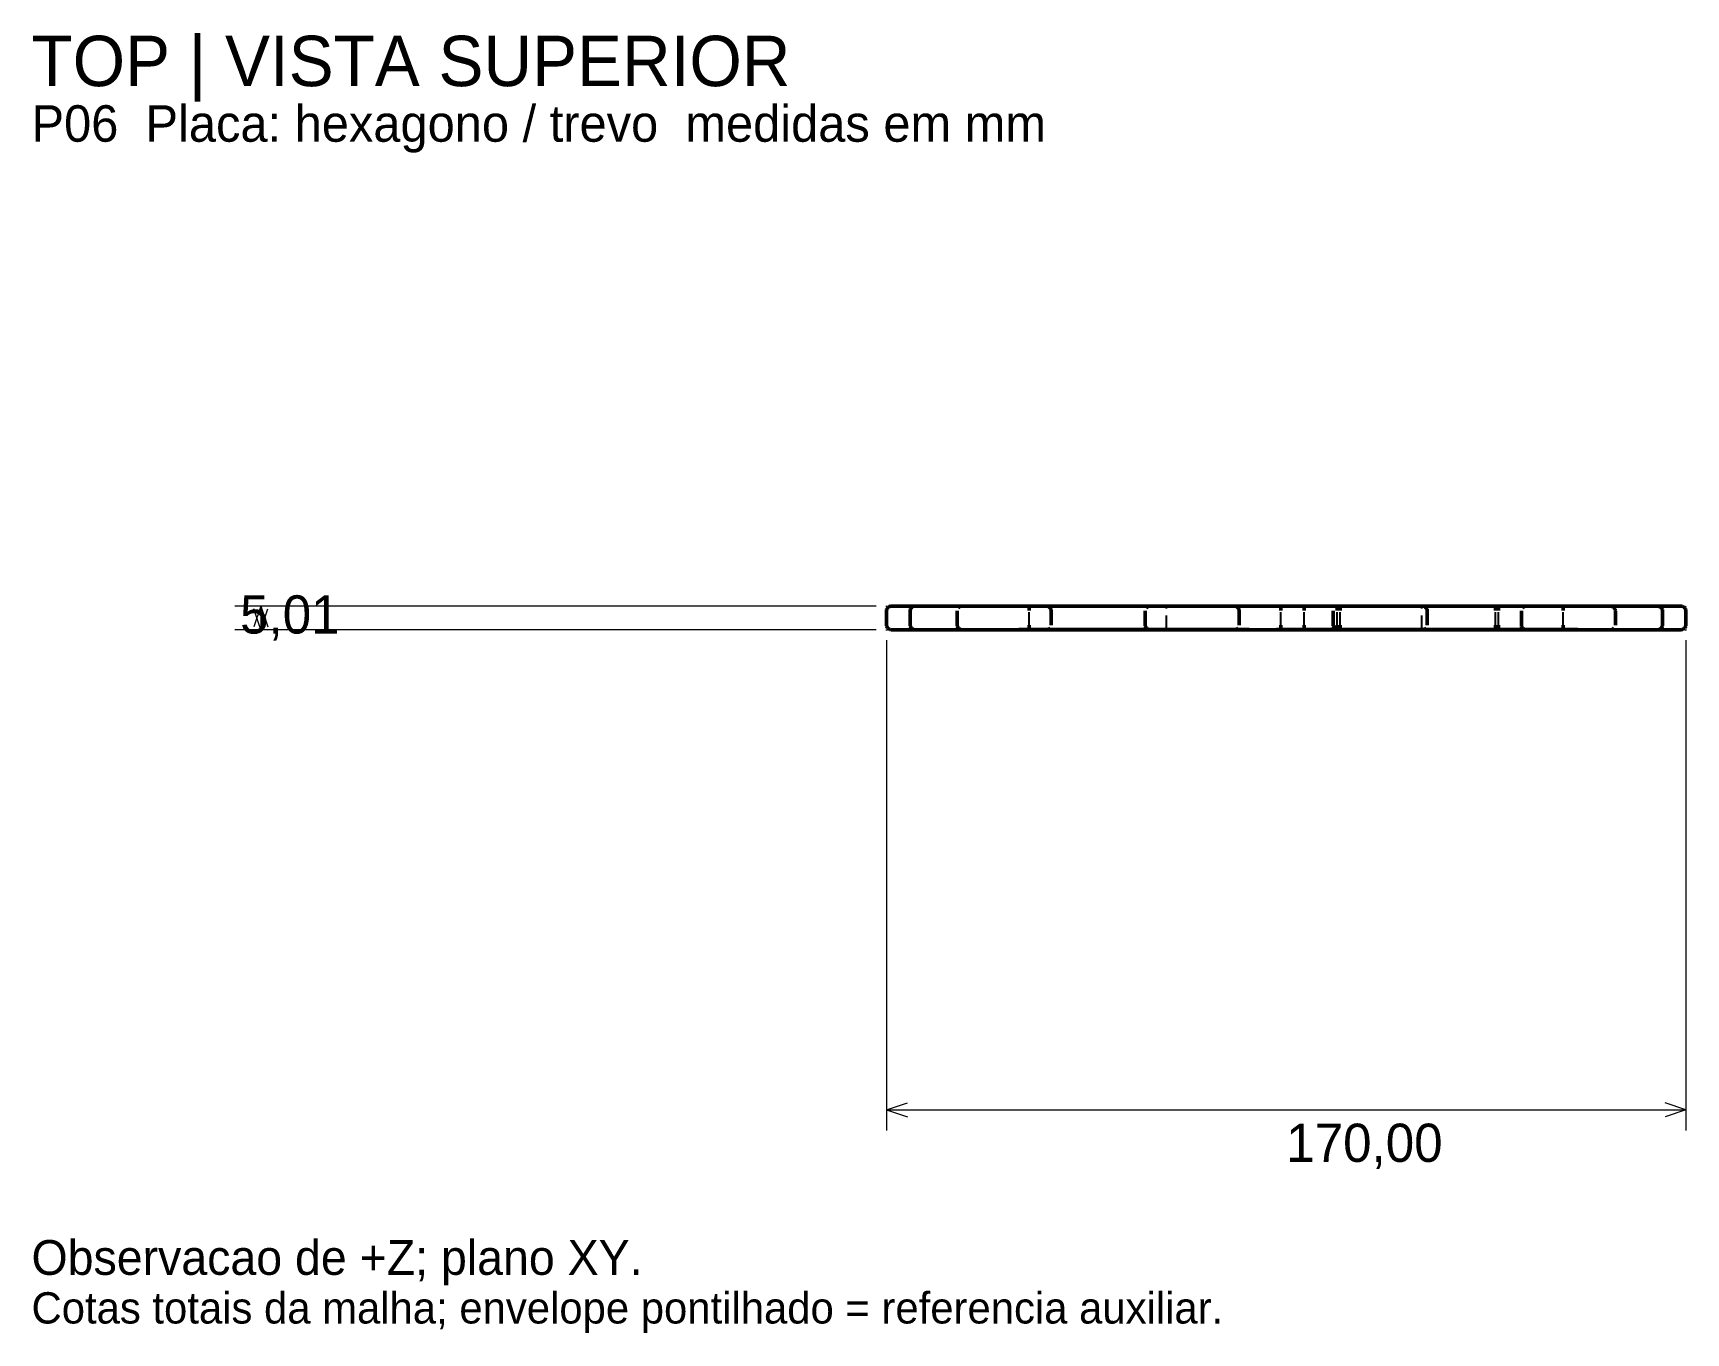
# Model space of a CAD drawing. Header units: millimetres. Extents: x 14 to 366, y 5 to 281.
import ezdxf

# ---------------------------------------------------------------- set-up
doc = ezdxf.new("R2010")
doc.units = ezdxf.units.MM
doc.linetypes.add('DOTTED', pattern=[1, 0, -1])
doc.linetypes.add('HIDDEN', pattern=[4.5, 3, -1.5])
for name, color, linetype, lineweight in [('HIDDEN', 8, 'HIDDEN', 25), ('REFERENCE', 8, 'DOTTED', 13), ('TEXT', 7, 'CONTINUOUS', 18), ('THIN', 7, 'CONTINUOUS', 18), ('VISIBLE', 7, 'CONTINUOUS', 50)]:
    doc.layers.add(name, color=color, linetype=linetype, lineweight=lineweight)

msp = doc.modelspace()

# ---------------------------------------------------------------- linework, layer by layer
at = {"layer": 'HIDDEN'}
for p, q in [((200.87, 158.56), (200.88, 158.73)), ((200.87, 158.56), (200.88, 158.73)), ((200.87, 155.56), (200.87, 158.56)), ((200.87, 155.56), (200.87, 158.56)), ((200.87, 155.56), (200.87, 158.56)), ((200.87, 155.56), (200.87, 158.56)), ((200.87, 155.56), (200.87, 158.56)), ((201.1, 159.2), (201.23, 159.33)), ((201.1, 159.2), (201.23, 159.33)), ((201.1, 159.2), (201.23, 159.33)), ((201.23, 159.33), (201.37, 159.43)), ((201.23, 159.33), (201.37, 159.43)), ((201.23, 159.33), (201.37, 159.43)), ((201.37, 159.43), (201.53, 159.5)), ((201.37, 159.43), (201.53, 159.5)), ((201.37, 159.43), (201.53, 159.5)), ((210.87, 155.56), (210.87, 158.56)), ((211.1, 159.2), (211.23, 159.33)), ((211.23, 159.33), (211.37, 159.43)), ((211.37, 159.43), (211.53, 159.5)), ((217.56, 159.57), (344.21, 159.57)), ((217.56, 159.56), (220.85, 159.56)), ((220.85, 159.56), (224.23, 159.56)), ((224.23, 159.56), (227.36, 159.56)), ((226.2, 159.57), (251.45, 159.57)), ((226.2, 154.56), (226.2, 159.57)), ((226.2, 155.28), (226.2, 158.85)), ((227.36, 159.56), (240.11, 159.56)), ((230.21, 159.5), (230.37, 159.43)), ((230.37, 159.43), (230.51, 159.33)), ((230.51, 159.33), (230.64, 159.2)), ((230.87, 155.56), (230.87, 158.56)), ((240.11, 159.56), (250.55, 159.56)), ((250.55, 159.56), (263.3, 159.56)), ((250.87, 155.56), (250.87, 158.56)), ((251.1, 159.2), (251.23, 159.33)), ((251.23, 159.33), (251.37, 159.43)), ((251.37, 159.43), (251.53, 159.5)), ((251.45, 159.57), (255.43, 159.57)), ((255.43, 154.56), (255.43, 159.57)), ((255.43, 159.57), (280.68, 159.57)), ((255.43, 154.56), (255.43, 159.57)), ((263.3, 159.56), (284.01, 159.56)), ((270.21, 159.5), (270.37, 159.43)), ((270.37, 159.43), (270.51, 159.33)), ((270.51, 159.33), (270.64, 159.2)), ((270.87, 155.56), (270.87, 158.56)), ((279.69, 159.57), (279.94, 159.57)), ((279.69, 155.28), (279.69, 158.85)), ((279.94, 159.57), (280.53, 159.57)), ((280.53, 159.57), (281.25, 159.57)), ((280.68, 159.57), (284.66, 159.57)), ((281.25, 159.57), (282.97, 159.57)), ((282.97, 159.57), (285.63, 159.57)), ((284.01, 159.56), (294.44, 159.56)), ((284.66, 154.57), (284.66, 159.57)), ((284.66, 155.28), (284.66, 158.86)), ((285.63, 159.57), (286.76, 159.57)), ((286.76, 159.57), (290.12, 159.57)), ((290.12, 159.57), (291.55, 159.57)), ((290.87, 155.56), (290.87, 158.56)), ((291.1, 159.2), (291.23, 159.33)), ((291.23, 159.33), (291.37, 159.43)), ((291.37, 159.43), (291.53, 159.5)), ((291.55, 159.57), (292.11, 159.57)), ((291.7, 159.57), (292.29, 159.57)), ((291.7, 155.28), (291.7, 158.86)), ((292.11, 159.57), (292.36, 159.57)), ((292.29, 159.57), (292.54, 159.57)), ((292.36, 155.28), (292.36, 158.86)), ((292.54, 159.57), (294.25, 159.57)), ((294.25, 159.57), (294.98, 159.57)), ((294.44, 159.56), (307.2, 159.56)), ((294.98, 159.57), (296.11, 159.57)), ((296.11, 159.57), (298.77, 159.57)), ((298.77, 159.57), (300.2, 159.57)), ((300.2, 159.57), (301.89, 159.57)), ((301.89, 159.57), (303.56, 159.57)), ((303.56, 159.57), (307.28, 159.57)), ((307.2, 159.56), (324.83, 159.56)), ((307.28, 159.57), (308.86, 159.57)), ((308.86, 159.57), (310.44, 159.57)), ((309.72, 154.57), (309.72, 159.57)), ((310.21, 159.5), (310.37, 159.43)), ((310.37, 159.43), (310.51, 159.33)), ((310.44, 159.57), (314.16, 159.57)), ((310.51, 159.33), (310.64, 159.2)), ((310.87, 155.56), (310.87, 158.56)), ((314.16, 159.57), (315.58, 159.57)), ((315.58, 159.57), (318.95, 159.57)), ((318.95, 159.57), (321.61, 159.57)), ((321.61, 159.57), (322.74, 159.57)), ((322.74, 159.57), (324.45, 159.57)), ((324.45, 159.57), (325.18, 159.57)), ((324.83, 159.56), (336, 159.56)), ((325.18, 159.57), (325.77, 159.57)), ((325.4, 159.57), (326.14, 159.57)), ((325.4, 155.28), (325.4, 158.86)), ((325.77, 159.57), (326.02, 159.57)), ((326.02, 155.28), (326.02, 158.86)), ((326.14, 159.57), (327.89, 159.57)), ((327.89, 159.57), (329.31, 159.57)), ((329.31, 159.57), (332.67, 159.57)), ((330.87, 155.56), (330.87, 158.56)), ((331.1, 159.2), (331.23, 159.33)), ((331.23, 159.33), (331.37, 159.43)), ((331.37, 159.43), (331.53, 159.5)), ((332.67, 159.57), (335.34, 159.57)), ((335.34, 159.57), (336.47, 159.57)), ((336, 159.56), (336.15, 159.56)), ((336.15, 159.56), (336.39, 159.56)), ((336.39, 159.56), (336.76, 159.56)), ((336.47, 159.57), (338.18, 159.57)), ((336.76, 159.56), (337.26, 159.56)), ((337.26, 159.56), (337.78, 159.56)), ((337.78, 159.56), (338.44, 159.56)), ((338.18, 159.57), (338.91, 159.57)), ((338.44, 159.56), (339.19, 159.56)), ((338.91, 159.57), (339.16, 159.57)), ((339.16, 159.57), (339.75, 159.57)), ((339.19, 159.56), (340.02, 159.56)), ((339.75, 155.28), (339.75, 158.86)), ((340.02, 159.56), (340.44, 159.56)), ((340.44, 159.56), (341.28, 159.56)), ((341.28, 159.56), (342.13, 159.56)), ((342.13, 159.56), (343.96, 159.56)), ((343.96, 159.56), (344.21, 159.56)), ((350.21, 159.5), (350.37, 159.43)), ((350.37, 159.43), (350.51, 159.33)), ((350.51, 159.33), (350.64, 159.2)), ((350.87, 155.56), (350.87, 158.56)), ((360.21, 159.5), (360.37, 159.43)), ((360.21, 159.5), (360.37, 159.43)), ((360.21, 159.5), (360.37, 159.43)), ((360.37, 159.43), (360.51, 159.33)), ((360.37, 159.43), (360.51, 159.33)), ((360.37, 159.43), (360.51, 159.33)), ((360.51, 159.33), (360.64, 159.2)), ((360.51, 159.33), (360.64, 159.2)), ((360.51, 159.33), (360.64, 159.2)), ((360.85, 158.73), (360.87, 158.56)), ((360.85, 158.73), (360.87, 158.56)), ((360.87, 155.56), (360.87, 158.56)), ((360.87, 155.56), (360.87, 158.56)), ((360.87, 155.56), (360.87, 158.56)), ((360.87, 155.56), (360.87, 158.56)), ((360.87, 155.56), (360.87, 158.56)), ((200.87, 155.56), (200.88, 155.39)), ((200.87, 155.56), (200.88, 155.39)), ((201.1, 154.92), (201.23, 154.79)), ((201.1, 154.92), (201.23, 154.79)), ((201.1, 154.92), (201.23, 154.79)), ((201.23, 154.79), (201.37, 154.69)), ((201.23, 154.79), (201.37, 154.69)), ((201.23, 154.79), (201.37, 154.69)), ((201.37, 154.69), (201.53, 154.62)), ((201.37, 154.69), (201.53, 154.62)), ((201.37, 154.69), (201.53, 154.62)), ((211.1, 154.92), (211.23, 154.79)), ((211.23, 154.79), (211.37, 154.69)), ((211.37, 154.69), (211.53, 154.62)), ((230.21, 154.62), (230.37, 154.69)), ((230.37, 154.69), (230.51, 154.79)), ((230.51, 154.79), (230.64, 154.92)), ((251.1, 154.92), (251.23, 154.79)), ((251.23, 154.79), (251.37, 154.69)), ((251.37, 154.69), (251.53, 154.62)), ((270.21, 154.62), (270.37, 154.69)), ((270.37, 154.69), (270.51, 154.79)), ((270.51, 154.79), (270.64, 154.92)), ((291.1, 154.92), (291.23, 154.79)), ((291.23, 154.79), (291.37, 154.69)), ((291.37, 154.69), (291.53, 154.62)), ((310.21, 154.62), (310.37, 154.69)), ((310.37, 154.69), (310.51, 154.79)), ((310.51, 154.79), (310.64, 154.92)), ((331.1, 154.92), (331.23, 154.79)), ((331.23, 154.79), (331.37, 154.69)), ((331.37, 154.69), (331.53, 154.62)), ((350.21, 154.62), (350.37, 154.69)), ((350.37, 154.69), (350.51, 154.79)), ((350.51, 154.79), (350.64, 154.92)), ((360.21, 154.62), (360.37, 154.69)), ((360.21, 154.62), (360.37, 154.69)), ((360.21, 154.62), (360.37, 154.69)), ((360.37, 154.69), (360.51, 154.79)), ((360.37, 154.69), (360.51, 154.79)), ((360.37, 154.69), (360.51, 154.79)), ((360.51, 154.79), (360.64, 154.92)), ((360.51, 154.79), (360.64, 154.92)), ((360.51, 154.79), (360.64, 154.92)), ((360.85, 155.39), (360.87, 155.56)), ((360.85, 155.39), (360.87, 155.56)), ((226.2, 154.56), (230.87, 154.56)), ((230.87, 154.56), (232.82, 154.56)), ((232.82, 154.56), (237.44, 154.56)), ((237.44, 154.56), (246.36, 154.56)), ((246.36, 154.56), (248.52, 154.56)), ((248.52, 154.56), (255.43, 154.56)), ((255.43, 154.56), (257.32, 154.56)), ((257.32, 154.56), (266.67, 154.56)), ((266.8, 154.57), (271.93, 154.57)), ((271.93, 154.57), (277.76, 154.57)), ((277.76, 154.57), (280.65, 154.57)), ((278.66, 154.56), (278.78, 154.57)), ((279.69, 154.56), (280.02, 154.56)), ((280.02, 154.56), (280.53, 154.56)), ((280.53, 154.56), (281.5, 154.56)), ((280.65, 154.57), (284.66, 154.57)), ((281.5, 154.56), (282.97, 154.56)), ((282.97, 154.56), (284.02, 154.56)), ((284.02, 154.56), (285.25, 154.56)), ((285.25, 154.56), (285.77, 154.56)), ((285.77, 154.56), (286.75, 154.56)), ((286.76, 154.56), (288.67, 154.56)), ((288.67, 154.56), (289.64, 154.56)), ((289.64, 154.56), (290.46, 154.56)), ((290.48, 154.56), (290.62, 154.56)), ((290.62, 154.56), (290.91, 154.56)), ((290.91, 154.56), (291.36, 154.56)), ((291.55, 154.57), (291.93, 154.57)), ((291.96, 154.56), (292.14, 154.56)), ((292.03, 154.57), (292.36, 154.57)), ((292.21, 154.56), (292.36, 154.56)), ((292.36, 154.56), (292.54, 154.56)), ((292.54, 154.56), (292.81, 154.56)), ((292.81, 154.56), (293.49, 154.56)), ((293.49, 154.56), (294.01, 154.56)), ((294.01, 154.56), (294.19, 154.56)), ((294.19, 154.56), (294.31, 154.56)), ((294.31, 154.56), (294.98, 154.56)), ((294.98, 154.56), (295.92, 154.56)), ((295.92, 154.56), (296.42, 154.56)), ((296.49, 154.56), (296.83, 154.56)), ((296.83, 154.56), (297.19, 154.56)), ((297.19, 154.56), (298.02, 154.56)), ((298.02, 154.56), (298.76, 154.56)), ((298.77, 154.56), (300.68, 154.56)), ((300.68, 154.56), (303.56, 154.56)), ((303.56, 154.56), (304.12, 154.56)), ((304.12, 154.56), (305.3, 154.56)), ((305.3, 154.56), (306.75, 154.56)), ((306.85, 154.56), (308.5, 154.56)), ((308.5, 154.56), (308.86, 154.56)), ((308.86, 154.56), (310.11, 154.56)), ((310.11, 154.56), (310.54, 154.56)), ((310.54, 154.56), (310.97, 154.56)), ((310.97, 154.56), (312.38, 154.56)), ((312.38, 154.56), (314.16, 154.56)), ((314.27, 154.56), (316.06, 154.56)), ((316.1, 154.56), (317.6, 154.56)), ((317.6, 154.56), (318.95, 154.56)), ((318.95, 154.56), (319.69, 154.56)), ((319.69, 154.56), (321.23, 154.56)), ((321.23, 154.56), (321.82, 154.56)), ((321.82, 154.56), (322.74, 154.56)), ((322.74, 154.56), (324.13, 154.56)), ((324.21, 154.56), (325.09, 154.56)), ((325.23, 154.57), (325.39, 154.57)), ((325.39, 154.57), (325.58, 154.57)), ((325.4, 154.57), (326.39, 154.57)), ((325.79, 154.57), (326, 154.57)), ((326.39, 154.57), (327.89, 154.57)), ((327.89, 154.57), (329.79, 154.57)), ((329.79, 154.57), (332.67, 154.57)), ((332.67, 154.57), (333.79, 154.57)), ((333.79, 154.57), (334.96, 154.57)), ((334.96, 154.57), (335.3, 154.57)), ((335.3, 154.57), (336.47, 154.57)), ((336.47, 154.57), (336.72, 154.57)), ((336.72, 154.57), (337.79, 154.57)), ((337.79, 154.57), (337.94, 154.57)), ((337.94, 154.57), (338.76, 154.57)), ((338.76, 154.57), (338.91, 154.57)), ((338.91, 154.57), (339.24, 154.57)), ((339.24, 154.57), (339.45, 154.57)), ((339.45, 154.57), (339.75, 154.57))]:
    msp.add_line(p, q, dxfattribs=at)
at = {"layer": 'REFERENCE'}
for p, q in [((195.87, 159.57), (365.87, 159.57)), ((195.87, 154.56), (195.87, 159.57)), ((365.87, 159.57), (365.87, 154.56)), ((365.87, 154.56), (195.87, 154.56))]:
    msp.add_line(p, q, dxfattribs=at)
at = {"layer": 'THIN'}
for p, q in [((193.65, 159.57), (57.28, 159.57)), ((62.83, 159.57), (61.35, 155.14)), ((62.83, 154.56), (61.35, 158.99)), ((62.83, 159.57), (62.83, 154.56)), ((62.83, 159.57), (64.3, 155.14)), ((62.83, 154.56), (64.3, 158.99)), ((193.65, 154.56), (57.28, 154.56)), ((195.87, 152.34), (195.87, 48.04)), ((365.87, 152.34), (365.87, 48.04)), ((195.87, 52.48), (200.3, 53.96)), ((365.87, 52.48), (361.43, 53.96)), ((195.87, 52.48), (365.87, 52.48)), ((195.87, 52.48), (200.3, 51)), ((365.87, 52.48), (361.43, 51))]:
    msp.add_line(p, q, dxfattribs=at)
at = {"layer": 'VISIBLE'}
for p, q in [((195.87, 158.56), (195.88, 158.73)), ((195.87, 158.56), (195.88, 158.73)), ((195.87, 158.56), (195.88, 158.73)), ((195.87, 155.56), (195.87, 158.56)), ((195.87, 155.56), (195.87, 158.56)), ((195.87, 155.56), (195.87, 158.56)), ((195.88, 158.73), (195.93, 158.9)), ((195.88, 158.73), (195.93, 158.9)), ((195.88, 158.73), (195.93, 158.9)), ((195.93, 158.9), (196, 159.06)), ((195.93, 158.9), (196, 159.06)), ((195.93, 158.9), (196, 159.06)), ((196, 159.06), (196.1, 159.2)), ((196, 159.06), (196.1, 159.2)), ((196, 159.06), (196.1, 159.2)), ((196.1, 159.2), (196.23, 159.33)), ((196.1, 159.2), (196.23, 159.33)), ((196.1, 159.2), (196.23, 159.33)), ((196.23, 159.33), (196.37, 159.43)), ((196.23, 159.33), (196.37, 159.43)), ((196.23, 159.33), (196.37, 159.43)), ((196.37, 159.43), (196.53, 159.5)), ((196.37, 159.43), (196.53, 159.5)), ((196.37, 159.43), (196.53, 159.5)), ((196.53, 159.5), (196.7, 159.55)), ((196.53, 159.5), (196.7, 159.55)), ((196.53, 159.5), (196.7, 159.55)), ((196.7, 159.55), (196.87, 159.56)), ((196.7, 159.55), (196.87, 159.56)), ((196.7, 159.55), (196.87, 159.56)), ((196.87, 159.56), (201.87, 159.56)), ((196.87, 159.56), (201.87, 159.56)), ((196.87, 159.56), (201.87, 159.56)), ((200.87, 158.56), (200.88, 158.73)), ((200.87, 158.56), (200.88, 158.73)), ((200.87, 158.56), (200.88, 158.73)), ((200.87, 158.56), (200.88, 158.73)), ((200.87, 155.56), (200.87, 158.56)), ((200.87, 155.56), (200.87, 158.56)), ((200.88, 158.73), (200.93, 158.9)), ((200.88, 158.73), (200.93, 158.9)), ((200.88, 158.73), (200.93, 158.9)), ((200.88, 158.73), (200.93, 158.9)), ((200.93, 158.9), (201, 159.06)), ((200.93, 158.9), (201, 159.06)), ((200.93, 158.9), (201, 159.06)), ((200.93, 158.9), (201, 159.06)), ((201, 159.06), (201.1, 159.2)), ((201, 159.06), (201.1, 159.2)), ((201, 159.06), (201.1, 159.2)), ((201, 159.06), (201.1, 159.2)), ((201.1, 159.2), (201.23, 159.33)), ((201.1, 159.2), (201.23, 159.33)), ((201.1, 159.2), (201.23, 159.33)), ((201.1, 159.2), (201.23, 159.33)), ((201.23, 159.33), (201.37, 159.43)), ((201.23, 159.33), (201.37, 159.43)), ((201.23, 159.33), (201.37, 159.43)), ((201.23, 159.33), (201.37, 159.43)), ((201.37, 159.43), (201.53, 159.5)), ((201.37, 159.43), (201.53, 159.5)), ((201.37, 159.43), (201.53, 159.5)), ((201.37, 159.43), (201.53, 159.5)), ((201.53, 159.5), (201.7, 159.55)), ((201.53, 159.5), (201.7, 159.55)), ((201.53, 159.5), (201.7, 159.55)), ((201.53, 159.5), (201.7, 159.55)), ((201.7, 159.55), (201.87, 159.56)), ((201.7, 159.55), (201.87, 159.56)), ((201.7, 159.55), (201.87, 159.56)), ((201.7, 159.55), (201.87, 159.56)), ((201.87, 159.56), (211.87, 159.56)), ((210.87, 155.56), (210.87, 158.56)), ((210.87, 155.56), (210.87, 158.56)), ((211.1, 159.2), (211.23, 159.33)), ((211.1, 159.2), (211.23, 159.33)), ((211.23, 159.33), (211.37, 159.43)), ((211.23, 159.33), (211.37, 159.43)), ((211.37, 159.43), (211.53, 159.5)), ((211.37, 159.43), (211.53, 159.5)), ((211.53, 159.5), (211.7, 159.55)), ((211.53, 159.5), (211.7, 159.55)), ((211.7, 159.55), (211.87, 159.56)), ((211.7, 159.55), (211.87, 159.56)), ((211.87, 159.56), (229.87, 159.56)), ((217.56, 159.57), (344.21, 159.57)), ((217.56, 159.56), (217.81, 159.56)), ((217.81, 159.56), (219.12, 159.56)), ((219.12, 159.56), (232.72, 159.56)), ((226.2, 158.62), (226.2, 159.57)), ((226.2, 159.57), (230.18, 159.57)), ((229.87, 159.56), (230.04, 159.55)), ((229.87, 159.56), (230.04, 159.55)), ((229.87, 159.56), (251.87, 159.56)), ((230.04, 159.55), (230.21, 159.5)), ((230.04, 159.55), (230.21, 159.5)), ((230.18, 159.57), (255.43, 159.57)), ((230.21, 159.5), (230.37, 159.43)), ((230.21, 159.5), (230.37, 159.43)), ((230.37, 159.43), (230.51, 159.33)), ((230.37, 159.43), (230.51, 159.33)), ((230.51, 159.33), (230.64, 159.2)), ((230.51, 159.33), (230.64, 159.2)), ((230.64, 159.2), (230.74, 159.06)), ((230.64, 159.2), (230.74, 159.06)), ((230.74, 159.06), (230.81, 158.9)), ((230.74, 159.06), (230.81, 158.9)), ((230.81, 158.9), (230.85, 158.73)), ((230.81, 158.9), (230.85, 158.73)), ((230.85, 158.73), (230.87, 158.56)), ((230.85, 158.73), (230.87, 158.56)), ((230.87, 155.56), (230.87, 158.56)), ((230.87, 155.56), (230.87, 158.56)), ((232.72, 159.56), (267.82, 159.56)), ((250.87, 155.56), (250.87, 158.56)), ((250.87, 155.56), (250.87, 158.56)), ((251.1, 159.2), (251.23, 159.33)), ((251.1, 159.2), (251.23, 159.33)), ((251.23, 159.33), (251.37, 159.43)), ((251.23, 159.33), (251.37, 159.43)), ((251.37, 159.43), (251.53, 159.5)), ((251.37, 159.43), (251.53, 159.5)), ((251.53, 159.5), (251.7, 159.55)), ((251.53, 159.5), (251.7, 159.55)), ((251.7, 159.55), (251.87, 159.56)), ((251.7, 159.55), (251.87, 159.56)), ((251.87, 159.56), (269.87, 159.56)), ((255.43, 159.57), (259.41, 159.57)), ((259.41, 159.57), (284.66, 159.57)), ((267.82, 159.56), (273.26, 159.56)), ((269.87, 159.56), (270.04, 159.55)), ((269.87, 159.56), (270.04, 159.55)), ((269.87, 159.56), (291.87, 159.56)), ((270.04, 159.55), (270.21, 159.5)), ((270.04, 159.55), (270.21, 159.5)), ((270.21, 159.5), (270.37, 159.43)), ((270.21, 159.5), (270.37, 159.43)), ((270.37, 159.43), (270.51, 159.33)), ((270.37, 159.43), (270.51, 159.33)), ((270.51, 159.33), (270.64, 159.2)), ((270.51, 159.33), (270.64, 159.2)), ((270.64, 159.2), (270.74, 159.06)), ((270.64, 159.2), (270.74, 159.06)), ((270.74, 159.06), (270.81, 158.9)), ((270.74, 159.06), (270.81, 158.9)), ((270.81, 158.9), (270.85, 158.73)), ((270.81, 158.9), (270.85, 158.73)), ((270.85, 158.73), (270.87, 158.56)), ((270.85, 158.73), (270.87, 158.56)), ((270.87, 155.56), (270.87, 158.56)), ((270.87, 155.56), (270.87, 158.56)), ((273.26, 159.56), (277.72, 159.56)), ((277.72, 159.56), (283.16, 159.56)), ((279.69, 159.57), (279.94, 159.57)), ((279.69, 158.62), (279.69, 159.57)), ((279.94, 159.57), (280.53, 159.57)), ((280.53, 159.57), (282.24, 159.57)), ((282.24, 159.57), (282.97, 159.57)), ((282.97, 159.57), (285.63, 159.57)), ((283.16, 159.56), (298.94, 159.56)), ((284.66, 158.62), (284.66, 159.57)), ((285.63, 159.57), (286.76, 159.57)), ((286.76, 159.57), (288.18, 159.57)), ((288.18, 159.57), (291.55, 159.57)), ((290.87, 155.56), (290.87, 158.56)), ((290.87, 155.56), (290.87, 158.56)), ((291.1, 159.2), (291.23, 159.33)), ((291.1, 159.2), (291.23, 159.33)), ((291.23, 159.33), (291.37, 159.43)), ((291.23, 159.33), (291.37, 159.43)), ((291.37, 159.43), (291.53, 159.5)), ((291.37, 159.43), (291.53, 159.5)), ((291.53, 159.5), (291.7, 159.55)), ((291.53, 159.5), (291.7, 159.55)), ((291.55, 159.57), (293.12, 159.57)), ((291.7, 159.57), (292.16, 159.57)), ((291.7, 158.62), (291.7, 159.57)), ((291.7, 159.55), (291.87, 159.56)), ((291.7, 159.55), (291.87, 159.56)), ((291.87, 159.56), (309.87, 159.56)), ((292.16, 159.57), (292.36, 159.57)), ((292.36, 158.62), (292.36, 159.57)), ((293.12, 159.57), (296.85, 159.57)), ((296.85, 159.57), (300.57, 159.57)), ((298.94, 159.56), (301.23, 159.56)), ((300.57, 159.57), (302.15, 159.57)), ((301.23, 159.56), (316.75, 159.56)), ((302.15, 159.57), (305.51, 159.57)), ((305.51, 159.57), (306.93, 159.57)), ((306.93, 159.57), (307.76, 159.57)), ((307.76, 159.57), (309.72, 159.57)), ((309.72, 159.57), (311.67, 159.57)), ((309.87, 159.56), (331.87, 159.56)), ((309.87, 159.56), (310.04, 159.55)), ((309.87, 159.56), (310.04, 159.55)), ((310.04, 159.55), (310.21, 159.5)), ((310.04, 159.55), (310.21, 159.5)), ((310.21, 159.5), (310.37, 159.43)), ((310.21, 159.5), (310.37, 159.43)), ((310.37, 159.43), (310.51, 159.33)), ((310.37, 159.43), (310.51, 159.33)), ((310.51, 159.33), (310.64, 159.2)), ((310.51, 159.33), (310.64, 159.2)), ((310.64, 159.2), (310.74, 159.06)), ((310.64, 159.2), (310.74, 159.06)), ((310.74, 159.06), (310.81, 158.9)), ((310.74, 159.06), (310.81, 158.9)), ((310.81, 158.9), (310.85, 158.73)), ((310.81, 158.9), (310.85, 158.73)), ((310.85, 158.73), (310.87, 158.56)), ((310.85, 158.73), (310.87, 158.56)), ((310.87, 155.56), (310.87, 158.56)), ((310.87, 155.56), (310.87, 158.56)), ((311.67, 159.57), (312.5, 159.57)), ((312.5, 159.57), (315.86, 159.57)), ((315.86, 159.57), (317.28, 159.57)), ((316.75, 159.56), (319.9, 159.56)), ((317.28, 159.57), (321.01, 159.57)), ((319.9, 159.56), (337.49, 159.56)), ((321.01, 159.57), (322.59, 159.57)), ((322.59, 159.57), (324.16, 159.57)), ((324.16, 159.57), (327.89, 159.57)), ((325.4, 159.57), (325.84, 159.57)), ((325.4, 158.62), (325.4, 159.57)), ((325.84, 159.57), (326.02, 159.57)), ((326.02, 158.62), (326.02, 159.57)), ((327.89, 159.57), (329.31, 159.57)), ((329.31, 159.57), (332.67, 159.57)), ((330.87, 155.56), (330.87, 158.56)), ((330.87, 155.56), (330.87, 158.56)), ((331.1, 159.2), (331.23, 159.33)), ((331.1, 159.2), (331.23, 159.33)), ((331.23, 159.33), (331.37, 159.43)), ((331.23, 159.33), (331.37, 159.43)), ((331.37, 159.43), (331.53, 159.5)), ((331.37, 159.43), (331.53, 159.5)), ((331.53, 159.5), (331.7, 159.55)), ((331.53, 159.5), (331.7, 159.55)), ((331.7, 159.55), (331.87, 159.56)), ((331.7, 159.55), (331.87, 159.56)), ((331.87, 159.56), (349.87, 159.56)), ((332.67, 159.57), (332.96, 159.57)), ((332.96, 159.57), (335.34, 159.57)), ((335.34, 159.57), (336.47, 159.57)), ((336.47, 159.57), (338.18, 159.57)), ((337.49, 159.56), (340.86, 159.56)), ((338.18, 159.57), (338.91, 159.57)), ((338.91, 159.57), (339.16, 159.57)), ((339.16, 159.57), (339.75, 159.57)), ((339.75, 158.62), (339.75, 159.57)), ((340.86, 159.56), (344.21, 159.56)), ((349.87, 159.56), (350.04, 159.55)), ((349.87, 159.56), (350.04, 159.55)), ((349.87, 159.56), (359.87, 159.56)), ((350.04, 159.55), (350.21, 159.5)), ((350.04, 159.55), (350.21, 159.5)), ((350.21, 159.5), (350.37, 159.43)), ((350.21, 159.5), (350.37, 159.43)), ((350.37, 159.43), (350.51, 159.33)), ((350.37, 159.43), (350.51, 159.33)), ((350.51, 159.33), (350.64, 159.2)), ((350.51, 159.33), (350.64, 159.2)), ((350.64, 159.2), (350.74, 159.06)), ((350.64, 159.2), (350.74, 159.06)), ((350.74, 159.06), (350.81, 158.9)), ((350.74, 159.06), (350.81, 158.9)), ((350.81, 158.9), (350.85, 158.73)), ((350.81, 158.9), (350.85, 158.73)), ((350.85, 158.73), (350.87, 158.56)), ((350.85, 158.73), (350.87, 158.56)), ((350.87, 155.56), (350.87, 158.56)), ((350.87, 155.56), (350.87, 158.56)), ((359.87, 159.56), (360.04, 159.55)), ((359.87, 159.56), (360.04, 159.55)), ((359.87, 159.56), (364.87, 159.56)), ((359.87, 159.56), (360.04, 159.55)), ((359.87, 159.56), (364.87, 159.56)), ((359.87, 159.56), (360.04, 159.55)), ((359.87, 159.56), (364.87, 159.56)), ((360.04, 159.55), (360.21, 159.5)), ((360.04, 159.55), (360.21, 159.5)), ((360.04, 159.55), (360.21, 159.5)), ((360.04, 159.55), (360.21, 159.5)), ((360.21, 159.5), (360.37, 159.43)), ((360.21, 159.5), (360.37, 159.43)), ((360.21, 159.5), (360.37, 159.43)), ((360.21, 159.5), (360.37, 159.43)), ((360.37, 159.43), (360.51, 159.33)), ((360.37, 159.43), (360.51, 159.33)), ((360.37, 159.43), (360.51, 159.33)), ((360.37, 159.43), (360.51, 159.33)), ((360.51, 159.33), (360.64, 159.2)), ((360.51, 159.33), (360.64, 159.2)), ((360.51, 159.33), (360.64, 159.2)), ((360.51, 159.33), (360.64, 159.2)), ((360.64, 159.2), (360.74, 159.06)), ((360.64, 159.2), (360.74, 159.06)), ((360.64, 159.2), (360.74, 159.06)), ((360.64, 159.2), (360.74, 159.06)), ((360.74, 159.06), (360.81, 158.9)), ((360.74, 159.06), (360.81, 158.9)), ((360.74, 159.06), (360.81, 158.9)), ((360.74, 159.06), (360.81, 158.9)), ((360.81, 158.9), (360.85, 158.73)), ((360.81, 158.9), (360.85, 158.73)), ((360.81, 158.9), (360.85, 158.73)), ((360.81, 158.9), (360.85, 158.73)), ((360.85, 158.73), (360.87, 158.56)), ((360.85, 158.73), (360.87, 158.56)), ((360.85, 158.73), (360.87, 158.56)), ((360.85, 158.73), (360.87, 158.56)), ((360.87, 155.56), (360.87, 158.56)), ((360.87, 155.56), (360.87, 158.56)), ((364.87, 159.56), (365.04, 159.55)), ((364.87, 159.56), (365.04, 159.55)), ((364.87, 159.56), (365.04, 159.55)), ((365.04, 159.55), (365.21, 159.5)), ((365.04, 159.55), (365.21, 159.5)), ((365.04, 159.55), (365.21, 159.5)), ((365.21, 159.5), (365.37, 159.43)), ((365.21, 159.5), (365.37, 159.43)), ((365.21, 159.5), (365.37, 159.43)), ((365.37, 159.43), (365.51, 159.33)), ((365.37, 159.43), (365.51, 159.33)), ((365.37, 159.43), (365.51, 159.33)), ((365.51, 159.33), (365.64, 159.2)), ((365.51, 159.33), (365.64, 159.2)), ((365.51, 159.33), (365.64, 159.2)), ((365.64, 159.2), (365.74, 159.06)), ((365.64, 159.2), (365.74, 159.06)), ((365.64, 159.2), (365.74, 159.06)), ((365.74, 159.06), (365.81, 158.9)), ((365.74, 159.06), (365.81, 158.9)), ((365.74, 159.06), (365.81, 158.9)), ((365.81, 158.9), (365.85, 158.73)), ((365.81, 158.9), (365.85, 158.73)), ((365.81, 158.9), (365.85, 158.73)), ((365.85, 158.73), (365.87, 158.56)), ((365.85, 158.73), (365.87, 158.56)), ((365.85, 158.73), (365.87, 158.56)), ((365.87, 155.56), (365.87, 158.56)), ((365.87, 155.56), (365.87, 158.56)), ((365.87, 155.56), (365.87, 158.56)), ((195.87, 155.56), (195.88, 155.39)), ((195.87, 155.56), (195.88, 155.39)), ((195.87, 155.56), (195.88, 155.39)), ((195.88, 155.39), (195.93, 155.22)), ((195.88, 155.39), (195.93, 155.22)), ((195.88, 155.39), (195.93, 155.22)), ((195.93, 155.22), (196, 155.06)), ((195.93, 155.22), (196, 155.06)), ((195.93, 155.22), (196, 155.06)), ((196, 155.06), (196.1, 154.92)), ((196, 155.06), (196.1, 154.92)), ((196, 155.06), (196.1, 154.92)), ((196.1, 154.92), (196.23, 154.79)), ((196.1, 154.92), (196.23, 154.79)), ((196.1, 154.92), (196.23, 154.79)), ((196.23, 154.79), (196.37, 154.69)), ((196.23, 154.79), (196.37, 154.69)), ((196.23, 154.79), (196.37, 154.69)), ((196.37, 154.69), (196.53, 154.62)), ((196.37, 154.69), (196.53, 154.62)), ((196.37, 154.69), (196.53, 154.62)), ((200.87, 155.56), (200.88, 155.39)), ((200.87, 155.56), (200.88, 155.39)), ((200.87, 155.56), (200.88, 155.39)), ((200.87, 155.56), (200.88, 155.39)), ((200.88, 155.39), (200.93, 155.22)), ((200.88, 155.39), (200.93, 155.22)), ((200.88, 155.39), (200.93, 155.22)), ((200.88, 155.39), (200.93, 155.22)), ((200.93, 155.22), (201, 155.06)), ((200.93, 155.22), (201, 155.06)), ((200.93, 155.22), (201, 155.06)), ((200.93, 155.22), (201, 155.06)), ((201, 155.06), (201.1, 154.92)), ((201, 155.06), (201.1, 154.92)), ((201, 155.06), (201.1, 154.92)), ((201, 155.06), (201.1, 154.92)), ((201.1, 154.92), (201.23, 154.79)), ((201.1, 154.92), (201.23, 154.79)), ((201.1, 154.92), (201.23, 154.79)), ((201.1, 154.92), (201.23, 154.79)), ((201.23, 154.79), (201.37, 154.69)), ((201.23, 154.79), (201.37, 154.69)), ((201.23, 154.79), (201.37, 154.69)), ((201.23, 154.79), (201.37, 154.69)), ((201.37, 154.69), (201.53, 154.62)), ((201.37, 154.69), (201.53, 154.62)), ((201.37, 154.69), (201.53, 154.62)), ((201.37, 154.69), (201.53, 154.62)), ((210.87, 155.56), (210.88, 155.39)), ((210.87, 155.56), (210.88, 155.39)), ((210.88, 155.39), (210.93, 155.22)), ((210.88, 155.39), (210.93, 155.22)), ((210.93, 155.22), (211, 155.06)), ((210.93, 155.22), (211, 155.06)), ((211, 155.06), (211.1, 154.92)), ((211, 155.06), (211.1, 154.92)), ((211.1, 154.92), (211.23, 154.79)), ((211.1, 154.92), (211.23, 154.79)), ((211.23, 154.79), (211.37, 154.69)), ((211.23, 154.79), (211.37, 154.69)), ((211.37, 154.69), (211.53, 154.62)), ((211.37, 154.69), (211.53, 154.62)), ((226.2, 154.56), (226.2, 155.51)), ((230.21, 154.62), (230.37, 154.69)), ((230.21, 154.62), (230.37, 154.69)), ((230.37, 154.69), (230.51, 154.79)), ((230.37, 154.69), (230.51, 154.79)), ((230.51, 154.79), (230.64, 154.92)), ((230.51, 154.79), (230.64, 154.92)), ((250.87, 155.56), (250.88, 155.39)), ((250.87, 155.56), (250.88, 155.39)), ((250.88, 155.39), (250.93, 155.22)), ((250.88, 155.39), (250.93, 155.22)), ((250.93, 155.22), (251, 155.06)), ((250.93, 155.22), (251, 155.06)), ((251, 155.06), (251.1, 154.92)), ((251, 155.06), (251.1, 154.92)), ((251.1, 154.92), (251.23, 154.79)), ((251.1, 154.92), (251.23, 154.79)), ((251.23, 154.79), (251.37, 154.69)), ((251.23, 154.79), (251.37, 154.69)), ((251.37, 154.69), (251.53, 154.62)), ((251.37, 154.69), (251.53, 154.62)), ((270.21, 154.62), (270.37, 154.69)), ((270.21, 154.62), (270.37, 154.69)), ((270.37, 154.69), (270.51, 154.79)), ((270.37, 154.69), (270.51, 154.79)), ((270.51, 154.79), (270.64, 154.92)), ((270.51, 154.79), (270.64, 154.92)), ((279.69, 154.56), (279.69, 155.51)), ((284.66, 154.57), (284.66, 155.52)), ((290.87, 155.56), (290.88, 155.39)), ((290.87, 155.56), (290.88, 155.39)), ((290.88, 155.39), (290.93, 155.22)), ((290.88, 155.39), (290.93, 155.22)), ((290.93, 155.22), (291, 155.06)), ((290.93, 155.22), (291, 155.06)), ((291, 155.06), (291.1, 154.92)), ((291, 155.06), (291.1, 154.92)), ((291.1, 154.92), (291.23, 154.79)), ((291.1, 154.92), (291.23, 154.79)), ((291.23, 154.79), (291.37, 154.69)), ((291.23, 154.79), (291.37, 154.69)), ((291.37, 154.69), (291.53, 154.62)), ((291.37, 154.69), (291.53, 154.62)), ((291.7, 154.57), (291.7, 155.52)), ((292.36, 154.57), (292.36, 155.52)), ((310.21, 154.62), (310.37, 154.69)), ((310.21, 154.62), (310.37, 154.69)), ((310.37, 154.69), (310.51, 154.79)), ((310.37, 154.69), (310.51, 154.79)), ((310.51, 154.79), (310.64, 154.92)), ((310.51, 154.79), (310.64, 154.92)), ((325.4, 154.57), (325.4, 155.52)), ((326.02, 154.57), (326.02, 155.52)), ((330.87, 155.56), (330.88, 155.39)), ((330.87, 155.56), (330.88, 155.39)), ((330.88, 155.39), (330.93, 155.22)), ((330.88, 155.39), (330.93, 155.22)), ((330.93, 155.22), (331, 155.06)), ((330.93, 155.22), (331, 155.06)), ((331, 155.06), (331.1, 154.92)), ((331, 155.06), (331.1, 154.92)), ((331.1, 154.92), (331.23, 154.79)), ((331.1, 154.92), (331.23, 154.79)), ((331.23, 154.79), (331.37, 154.69)), ((331.23, 154.79), (331.37, 154.69)), ((331.37, 154.69), (331.53, 154.62)), ((331.37, 154.69), (331.53, 154.62)), ((339.75, 154.57), (339.75, 155.52)), ((350.21, 154.62), (350.37, 154.69)), ((350.21, 154.62), (350.37, 154.69)), ((350.37, 154.69), (350.51, 154.79)), ((350.37, 154.69), (350.51, 154.79)), ((350.51, 154.79), (350.64, 154.92)), ((350.51, 154.79), (350.64, 154.92)), ((360.21, 154.62), (360.37, 154.69)), ((360.21, 154.62), (360.37, 154.69)), ((360.21, 154.62), (360.37, 154.69)), ((360.21, 154.62), (360.37, 154.69)), ((360.37, 154.69), (360.51, 154.79)), ((360.37, 154.69), (360.51, 154.79)), ((360.37, 154.69), (360.51, 154.79)), ((360.37, 154.69), (360.51, 154.79)), ((360.51, 154.79), (360.64, 154.92)), ((360.51, 154.79), (360.64, 154.92)), ((360.51, 154.79), (360.64, 154.92)), ((360.51, 154.79), (360.64, 154.92)), ((360.64, 154.92), (360.74, 155.06)), ((360.64, 154.92), (360.74, 155.06)), ((360.64, 154.92), (360.74, 155.06)), ((360.64, 154.92), (360.74, 155.06)), ((360.74, 155.06), (360.81, 155.22)), ((360.74, 155.06), (360.81, 155.22)), ((360.74, 155.06), (360.81, 155.22)), ((360.74, 155.06), (360.81, 155.22)), ((360.81, 155.22), (360.85, 155.39)), ((360.81, 155.22), (360.85, 155.39)), ((360.81, 155.22), (360.85, 155.39)), ((360.81, 155.22), (360.85, 155.39)), ((360.85, 155.39), (360.87, 155.56)), ((360.85, 155.39), (360.87, 155.56)), ((360.85, 155.39), (360.87, 155.56)), ((360.85, 155.39), (360.87, 155.56)), ((365.21, 154.62), (365.37, 154.69)), ((365.21, 154.62), (365.37, 154.69)), ((365.21, 154.62), (365.37, 154.69)), ((365.37, 154.69), (365.51, 154.79)), ((365.37, 154.69), (365.51, 154.79)), ((365.37, 154.69), (365.51, 154.79)), ((365.51, 154.79), (365.64, 154.92)), ((365.51, 154.79), (365.64, 154.92)), ((365.51, 154.79), (365.64, 154.92)), ((365.64, 154.92), (365.74, 155.06)), ((365.64, 154.92), (365.74, 155.06)), ((365.64, 154.92), (365.74, 155.06)), ((365.74, 155.06), (365.81, 155.22)), ((365.74, 155.06), (365.81, 155.22)), ((365.74, 155.06), (365.81, 155.22)), ((365.81, 155.22), (365.85, 155.39)), ((365.81, 155.22), (365.85, 155.39)), ((365.81, 155.22), (365.85, 155.39)), ((365.85, 155.39), (365.87, 155.56)), ((365.85, 155.39), (365.87, 155.56)), ((365.85, 155.39), (365.87, 155.56)), ((196.53, 154.62), (196.7, 154.58)), ((196.53, 154.62), (196.7, 154.58)), ((196.53, 154.62), (196.7, 154.58)), ((196.7, 154.58), (196.87, 154.56)), ((196.7, 154.58), (196.87, 154.56)), ((196.7, 154.58), (196.87, 154.56)), ((196.87, 154.56), (201.87, 154.56)), ((196.87, 154.56), (201.87, 154.56)), ((196.87, 154.56), (201.87, 154.56)), ((201.53, 154.62), (201.7, 154.58)), ((201.53, 154.62), (201.7, 154.58)), ((201.53, 154.62), (201.7, 154.58)), ((201.53, 154.62), (201.7, 154.58)), ((201.7, 154.58), (201.87, 154.56)), ((201.7, 154.58), (201.87, 154.56)), ((201.7, 154.58), (201.87, 154.56)), ((201.7, 154.58), (201.87, 154.56)), ((201.87, 154.56), (211.87, 154.56)), ((211.53, 154.62), (211.7, 154.58)), ((211.53, 154.62), (211.7, 154.58)), ((211.7, 154.58), (211.87, 154.56)), ((211.7, 154.58), (211.87, 154.56)), ((211.87, 154.56), (229.87, 154.56)), ((223.9, 154.56), (224.02, 154.57)), ((223.9, 154.56), (273.17, 154.56)), ((224.02, 154.57), (229.84, 154.57)), ((226.2, 154.56), (230.13, 154.56)), ((229.84, 154.57), (256.09, 154.57)), ((229.87, 154.56), (230.04, 154.58)), ((229.87, 154.56), (230.04, 154.58)), ((229.87, 154.56), (251.87, 154.56)), ((230.04, 154.58), (230.21, 154.62)), ((230.04, 154.58), (230.21, 154.62)), ((230.13, 154.56), (233.11, 154.56)), ((233.11, 154.56), (247.25, 154.56)), ((247.25, 154.56), (255.43, 154.56)), ((251.53, 154.62), (251.7, 154.58)), ((251.53, 154.62), (251.7, 154.58)), ((251.7, 154.58), (251.87, 154.56)), ((251.7, 154.58), (251.87, 154.56)), ((251.87, 154.56), (269.87, 154.56)), ((255.43, 154.56), (262.34, 154.56)), ((256.09, 154.57), (272.93, 154.57)), ((262.34, 154.56), (271.88, 154.56)), ((269.87, 154.56), (270.04, 154.58)), ((269.87, 154.56), (270.04, 154.58)), ((269.87, 154.56), (291.87, 154.56)), ((270.04, 154.58), (270.21, 154.62)), ((270.04, 154.58), (270.21, 154.62)), ((271.88, 154.56), (278.65, 154.56)), ((272.93, 154.57), (273.17, 154.56)), ((278.65, 154.56), (281.42, 154.56)), ((278.78, 154.57), (281.35, 154.57)), ((278.78, 154.57), (281.42, 154.57)), ((279.69, 154.56), (280.02, 154.56)), ((280.02, 154.56), (280.53, 154.56)), ((280.53, 154.56), (281.79, 154.56)), ((281.35, 154.57), (284.66, 154.57)), ((281.42, 154.57), (312.66, 154.57)), ((281.42, 154.56), (320.16, 154.56)), ((281.79, 154.56), (282, 154.56)), ((282, 154.56), (282.27, 154.56)), ((282.27, 154.56), (282.78, 154.56)), ((282.78, 154.56), (282.97, 154.56)), ((282.97, 154.56), (283.49, 154.56)), ((283.49, 154.56), (284.36, 154.56)), ((284.36, 154.56), (285.25, 154.56)), ((285.28, 154.56), (285.66, 154.56)), ((285.66, 154.56), (286.68, 154.56)), ((286.76, 154.56), (288.23, 154.56)), ((288.23, 154.56), (288.66, 154.56)), ((288.66, 154.56), (289.91, 154.56)), ((289.91, 154.56), (291.55, 154.56)), ((291.36, 154.56), (291.47, 154.57)), ((291.37, 154.56), (291.48, 154.57)), ((291.53, 154.62), (291.7, 154.58)), ((291.53, 154.62), (291.7, 154.58)), ((291.55, 154.56), (291.7, 154.56)), ((291.7, 154.58), (291.87, 154.56)), ((291.7, 154.58), (291.87, 154.56)), ((291.7, 154.56), (293.65, 154.56)), ((291.73, 154.57), (291.84, 154.57)), ((291.84, 154.57), (292.03, 154.57)), ((291.87, 154.56), (309.87, 154.56)), ((292.09, 154.57), (292.25, 154.57)), ((293.65, 154.56), (295.67, 154.56)), ((295.67, 154.56), (296.85, 154.56)), ((296.85, 154.56), (300.04, 154.56)), ((300.04, 154.56), (302.15, 154.56)), ((302.26, 154.56), (305.03, 154.56)), ((305.03, 154.56), (306.93, 154.56)), ((306.99, 154.56), (307.67, 154.56)), ((307.67, 154.56), (308.24, 154.56)), ((307.75, 154.57), (308.31, 154.57)), ((307.77, 154.57), (308.04, 154.57)), ((308.04, 154.57), (308.21, 154.57)), ((308.21, 154.57), (309.25, 154.57)), ((308.24, 154.56), (310.58, 154.56)), ((308.31, 154.57), (309.11, 154.57)), ((309.11, 154.57), (310.65, 154.57)), ((309.25, 154.57), (309.72, 154.57)), ((309.72, 154.57), (310.53, 154.57)), ((309.87, 154.56), (310.04, 154.58)), ((309.87, 154.56), (310.04, 154.58)), ((309.87, 154.56), (331.87, 154.56)), ((310.04, 154.58), (310.21, 154.62)), ((310.04, 154.58), (310.21, 154.62)), ((310.53, 154.57), (311.39, 154.57)), ((310.58, 154.56), (311.28, 154.56)), ((310.65, 154.57), (310.89, 154.57)), ((310.89, 154.57), (311.35, 154.57)), ((311.28, 154.56), (313.53, 154.56)), ((311.35, 154.57), (312.12, 154.57)), ((311.39, 154.57), (312.12, 154.57)), ((312.12, 154.57), (313.59, 154.57)), ((312.12, 154.57), (312.5, 154.57)), ((312.5, 154.57), (315.13, 154.57)), ((312.66, 154.57), (314.26, 154.57)), ((313.53, 154.56), (315.8, 154.56)), ((313.59, 154.57), (314.37, 154.57)), ((314.26, 154.57), (319.93, 154.57)), ((314.37, 154.57), (315.86, 154.57)), ((315.13, 154.57), (315.38, 154.57)), ((315.38, 154.57), (317.28, 154.57)), ((315.8, 154.56), (318.09, 154.56)), ((315.86, 154.57), (316.64, 154.57)), ((316.64, 154.57), (318.14, 154.57)), ((317.28, 154.57), (319.15, 154.57)), ((318.09, 154.56), (320.39, 154.56)), ((318.14, 154.57), (318.92, 154.57)), ((318.92, 154.57), (320.42, 154.57)), ((319.15, 154.57), (320.48, 154.57)), ((319.93, 154.57), (320.16, 154.56)), ((320.39, 154.56), (321.56, 154.56)), ((320.42, 154.57), (320.82, 154.57)), ((320.48, 154.57), (322.59, 154.57)), ((320.82, 154.57), (321.59, 154.57)), ((321.56, 154.56), (323.61, 154.56)), ((321.59, 154.57), (322.29, 154.57)), ((322.29, 154.57), (323.63, 154.57)), ((322.59, 154.57), (322.78, 154.57)), ((322.78, 154.57), (324.35, 154.57)), ((323.61, 154.56), (325.61, 154.56)), ((323.63, 154.57), (324.31, 154.57)), ((324.31, 154.57), (325.62, 154.57)), ((324.35, 154.57), (324.69, 154.57)), ((324.69, 154.57), (325.88, 154.57)), ((325.4, 154.57), (325.77, 154.57)), ((325.61, 154.56), (327.57, 154.56)), ((325.62, 154.57), (326.29, 154.57)), ((325.77, 154.57), (326.02, 154.57)), ((325.88, 154.57), (327.03, 154.57)), ((326.29, 154.57), (327.57, 154.57)), ((327.03, 154.57), (327.89, 154.57)), ((327.57, 154.57), (328.01, 154.57)), ((327.57, 154.56), (328.87, 154.56)), ((327.92, 154.57), (328.37, 154.57)), ((328.01, 154.57), (328.86, 154.57)), ((328.37, 154.57), (329.79, 154.57)), ((328.86, 154.57), (329.44, 154.57)), ((328.87, 154.56), (330.57, 154.56)), ((329.44, 154.57), (330.55, 154.57)), ((329.79, 154.57), (332.6, 154.57)), ((330.55, 154.57), (331.11, 154.57)), ((330.57, 154.56), (332.2, 154.56)), ((331.11, 154.57), (332.17, 154.57)), ((331.53, 154.62), (331.7, 154.58)), ((331.53, 154.62), (331.7, 154.58)), ((331.7, 154.58), (331.87, 154.56)), ((331.7, 154.58), (331.87, 154.56)), ((331.87, 154.56), (349.87, 154.56)), ((332.17, 154.57), (332.69, 154.57)), ((332.2, 154.56), (333.73, 154.56)), ((332.67, 154.57), (334.96, 154.57)), ((332.69, 154.57), (333.69, 154.57)), ((333.69, 154.57), (334.17, 154.57)), ((333.73, 154.56), (335.13, 154.56)), ((334.17, 154.57), (335.08, 154.57)), ((334.96, 154.57), (335.79, 154.57)), ((335.08, 154.57), (335.52, 154.57)), ((335.13, 154.56), (336.44, 154.56)), ((335.52, 154.57), (336.38, 154.57)), ((335.79, 154.57), (336.15, 154.57)), ((336.15, 154.57), (336.47, 154.57)), ((336.38, 154.57), (336.5, 154.57)), ((336.44, 154.56), (337.13, 154.56)), ((336.5, 154.57), (336.61, 154.57)), ((336.57, 154.57), (336.98, 154.57)), ((336.61, 154.57), (337.06, 154.57)), ((336.98, 154.57), (337.51, 154.57)), ((337.06, 154.57), (337.45, 154.57)), ((337.13, 154.56), (338.27, 154.56)), ((337.45, 154.57), (338.19, 154.57)), ((337.51, 154.57), (337.94, 154.57)), ((337.94, 154.57), (338.26, 154.57)), ((338.19, 154.57), (338.58, 154.57)), ((338.26, 154.57), (338.91, 154.57)), ((338.27, 154.56), (339.4, 154.56)), ((338.58, 154.57), (339.31, 154.57)), ((338.91, 154.57), (339.24, 154.57)), ((339.24, 154.57), (339.75, 154.57)), ((339.31, 154.57), (339.62, 154.57)), ((339.4, 154.56), (340.3, 154.56)), ((339.62, 154.57), (340.2, 154.57)), ((340.2, 154.57), (340.46, 154.57)), ((340.3, 154.56), (341.07, 154.56)), ((340.46, 154.57), (340.96, 154.57)), ((340.96, 154.57), (341.08, 154.57)), ((341.07, 154.56), (341.41, 154.56)), ((341.08, 154.57), (341.3, 154.57)), ((341.3, 154.57), (341.51, 154.57)), ((341.41, 154.56), (342.02, 154.56)), ((341.51, 154.57), (341.91, 154.57)), ((341.91, 154.57), (342.06, 154.57)), ((342.02, 154.56), (342.48, 154.56)), ((342.06, 154.57), (342.36, 154.57)), ((342.47, 154.57), (342.68, 154.57)), ((342.48, 154.56), (342.8, 154.56)), ((342.74, 154.57), (342.85, 154.57)), ((342.8, 154.56), (342.97, 154.56)), ((342.9, 154.57), (343.02, 154.56)), ((349.87, 154.56), (350.04, 154.58)), ((349.87, 154.56), (350.04, 154.58)), ((349.87, 154.56), (359.87, 154.56)), ((350.04, 154.58), (350.21, 154.62)), ((350.04, 154.58), (350.21, 154.62)), ((359.87, 154.56), (360.04, 154.58)), ((359.87, 154.56), (360.04, 154.58)), ((359.87, 154.56), (360.04, 154.58)), ((359.87, 154.56), (360.04, 154.58)), ((359.87, 154.56), (364.87, 154.56)), ((359.87, 154.56), (364.87, 154.56)), ((359.87, 154.56), (364.87, 154.56)), ((360.04, 154.58), (360.21, 154.62)), ((360.04, 154.58), (360.21, 154.62)), ((360.04, 154.58), (360.21, 154.62)), ((360.04, 154.58), (360.21, 154.62)), ((364.87, 154.56), (365.04, 154.58)), ((364.87, 154.56), (365.04, 154.58)), ((364.87, 154.56), (365.04, 154.58)), ((365.04, 154.58), (365.21, 154.62)), ((365.04, 154.58), (365.21, 154.62)), ((365.04, 154.58), (365.21, 154.62))]:
    msp.add_line(p, q, dxfattribs=at)

# ---------------------------------------------------------------- texts
at = {"layer": 'TEXT'}
for s, height, p in [('TOP | VISTA SUPERIOR', 10.7174, (14.04, 270.15)), ('P06  Placa: hexagono / trevo  medidas em mm', 7.7609, (14.04, 258.33)), ('5,01', 8.13, (58.39, 153.74)), ('170,00', 8.13, (280.87, 41.39)), ('Observacao de +Z; plano XY.', 7.3913, (14.04, 17.37)), ('Cotas totais da malha; envelope pontilhado = referencia auxiliar.', 6.6522, (14.04, 7.02))]:
    msp.add_text(s, height=height, dxfattribs=at).set_placement(p)

doc.saveas('drawing.dxf')
